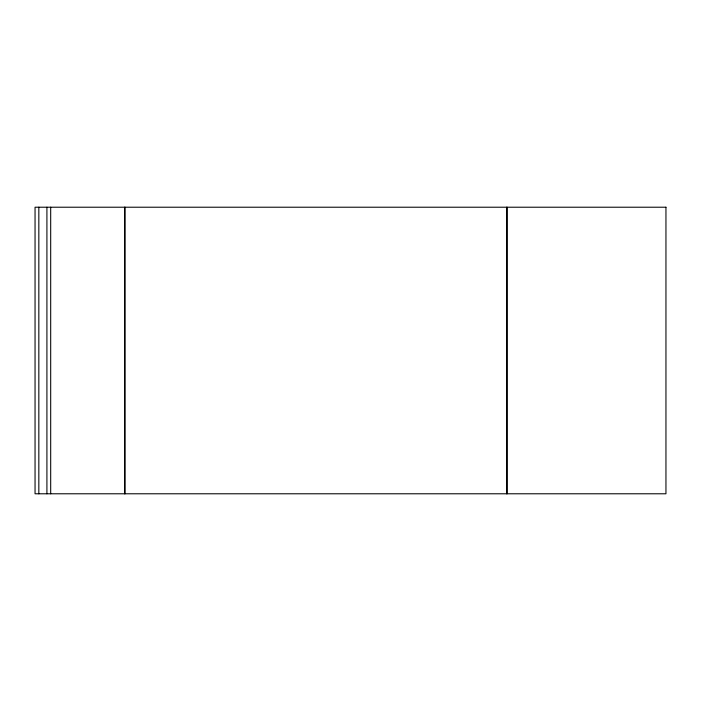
<?xml version="1.0" encoding="UTF-8"?>
<svg xmlns="http://www.w3.org/2000/svg" width="701" height="701" viewBox="0 0 701 701"><rect width="100%" height="100%" fill="white"/><g stroke="black" fill="none" stroke-linecap="round" stroke-linejoin="round"><path stroke-width="1.05" d="M507.042 207.216L507.042 493.784M506.805 207.216L506.805 493.784M125.076 207.216L125.076 493.784M124.541 207.216L124.541 493.784M50.691 207.216L50.691 493.784M46.914 207.216L46.914 493.784M38.835 207.216L38.835 493.784M665.95 207.216L35.05 207.216L35.05 493.784L665.95 493.784L665.95 207.216"/></g></svg>
